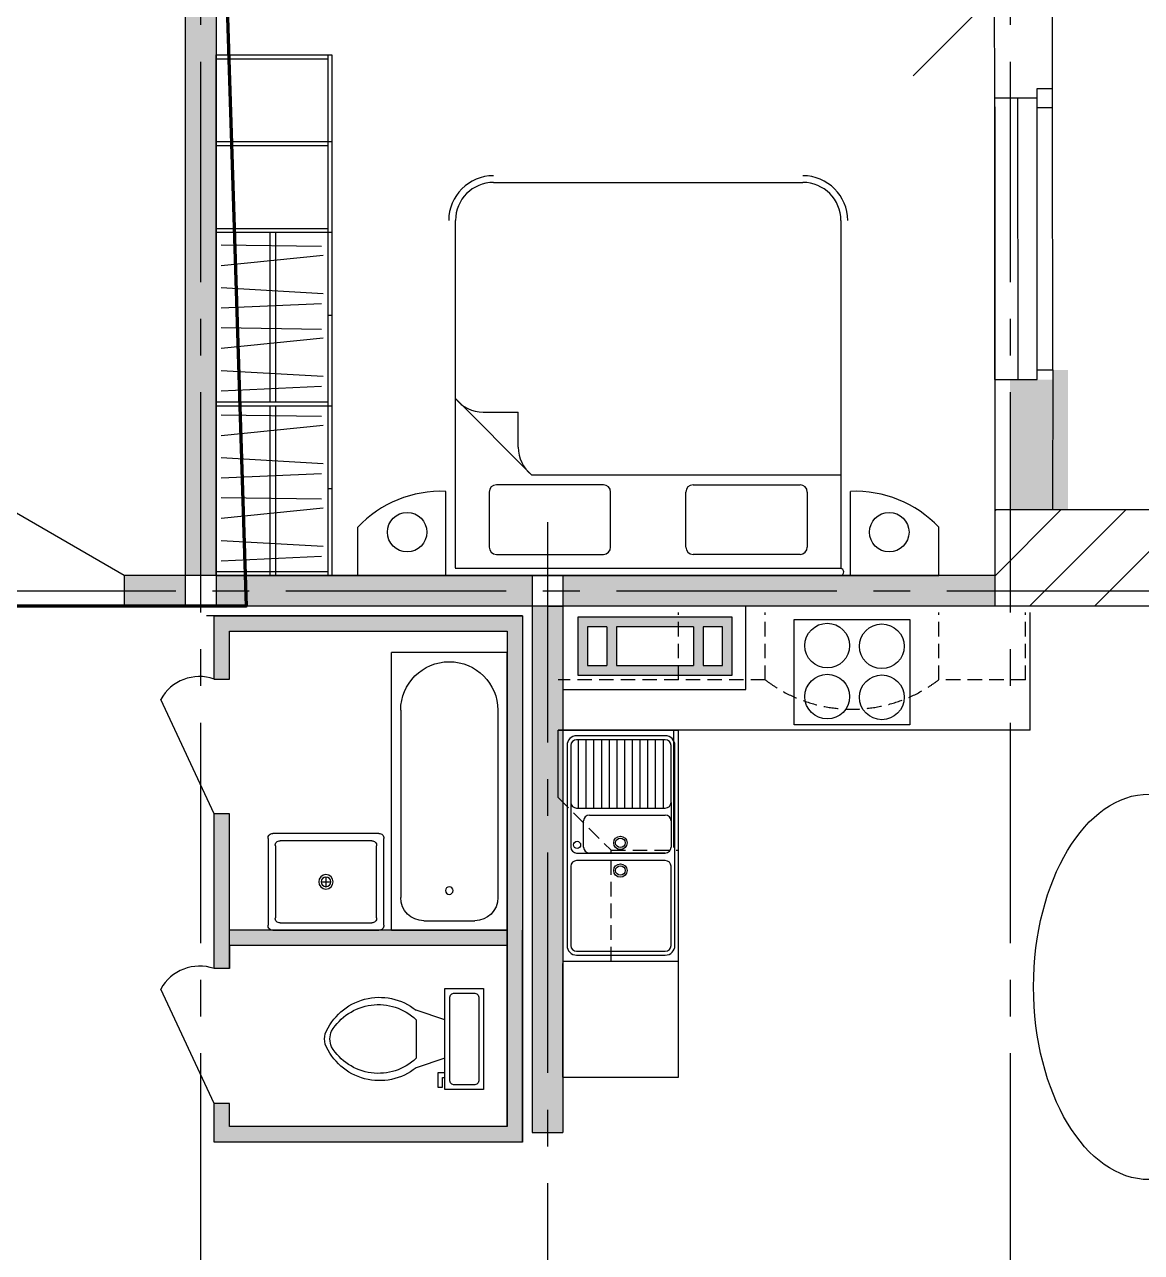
# Model space of a CAD drawing. Header units: millimetres. Extents: x -257254 to 390979, y -202328 to 355504.
# Drawn here: x 377680 to 383475, y -129163 to -122793 of the extents above; entities that cross this region are included whole.
import ezdxf

# ---------------------------------------------------------------- set-up
doc = ezdxf.new("R2010")
doc.units = ezdxf.units.MM
for name, pattern in [('CENTER2', [28.575, 19.05, -3.175, 3.175, -3.175]), ('DASHED', [70, 50, -20]), ('DASHED2', [0.375, 0.25, -0.125])]:
    doc.linetypes.add(name, pattern=pattern)
doc.layers.get('0').update_dxf_attribs({"lineweight": 25})
for name, color, linetype in [('MEBEL', 7, 'DASHED'), ('МЕБЕЛЬ', 104, 'Continuous'), ('Окна', 4, 'Continuous'), ('оси', 1, 'CENTER2')]:
    doc.layers.add(name, color=color, linetype=linetype)
doc.layers.add('фасадик', color=7, linetype='Continuous', lineweight=25, true_color=0x51362d)
doc.styles.add('ATTR', font='romans.shx', dxfattribs={"width": 0.8, "height": 1})

# ---------------------------------------------------------------- blocks, each defined once
blk = doc.blocks.new('Tank Toilet 3 PV')
for p, q in [((9.5, -6), (9.5, -2)), ((-10, -8.5), (-8, -8.5)), ((-10, -9.5), (-10, -8.5)), ((-7, -9.5), (-10, -9.5)), ((-8, -8.5), (-8, -8)), ((-7, -8), (-7, -9.5)), ((-4, -8), (-6, -14)), ((4, -8), (6, -14)), ((4, -14), (-4, -14))]:
    blk.add_line(p, q)
blk.add_lwpolyline([(10.5, -8), (10.5, 0), (-10.5, 0), (-10.5, -8)], close=True)
for points in [[(-9.5, -2), (-9.5, -6)], [(8.5, -1), (-8.5, -1)], [(-8.5, -7), (8.5, -7)]]:
    blk.add_lwpolyline(points)
for centre, radius, start, end in [((-8.62, -1.88), 0.884, 81.8699, 188.1301), ((8.62, -1.88), 0.884, 351.8699, 98.1301), ((-8.62, -6.12), 0.884, 171.8699, 278.1301), ((8.62, -6.12), 0.884, 261.8699, 8.1301), ((3.52, -21.58), 12.17, 141.4691, 247.9714), ((4.2, -21.82), 11.33, 136.3677, 238.9468), ((-3.52, -21.58), 12.17, 292.0284, 38.5307), ((-4.2, -21.82), 11.33, 301.053, 43.6321), ((0, -27.88), 4, 245.7318, 294.2682), ((0, -29), 4, 254.8605, 285.1395)]:
    blk.add_arc(centre, radius, start, end)
at = {"style": 'ATTR', "width": 0.8, "flags": 9}
blk.add_attdef('ESTCODE', (0, 0), '', height=0.000000846, dxfattribs=at)
blk = doc.blocks.new('A$C441F25BF')
at = {"layer": 'MEBEL', "linetype": 'ByBlock'}
for p, q in [((26.3, -1765.2), (26.2, 34.8)), ((26.2, 34.8), (776.2, 34.8)), ((776.3, -1765.2), (776.2, 34.8)), ((86.2, -340.2), (86.3, -1555.2)), ((716.2, -340.2), (716.3, -1555.2)), ((566.3, -1705.2), (236.3, -1705.2)), ((776.3, -1765.2), (26.3, -1765.2))]:
    blk.add_line(p, q, dxfattribs=at)
blk.add_circle((401.3, -1509.3), 25, dxfattribs=at)
for centre, radius, start, end in [((401.2, -340.2), 315, 0.001, 180.001), ((236.3, -1555.2), 150, 180.001, 270.001), ((566.3, -1555.2), 150, 270.001, 0.001)]:
    blk.add_arc(centre, radius, start, end, dxfattribs=at)
blk = doc.blocks.new('Utility Sink')
for p, q in [((-0.999995, -10), (1.000005, -10)), ((0.000005, -11), (0.000005, -9))]:
    blk.add_line(p, q)
for points in [[(-10.999995, 0), (10.999995, 0)], [(-11.999995, -19), (-11.999995, -1)], [(-10.499995, -17.5), (-10.499995, -2.5)], [(-9.499995, -1.5), (9.499995, -1.5)], [(10.499995, -2.5), (10.499995, -17.5)], [(11.999995, -1), (11.999995, -19)], [(10.999995, -20), (-10.999995, -20)], [(9.499995, -18.5), (-9.499995, -18.5)]]:
    blk.add_lwpolyline(points)
for radius in [1.5, 1]:
    blk.add_circle((0.000005, -10), radius)
for centre, start, end in [((-11.124995, -0.875), 81.8699, 188.1301), ((11.124995, -0.875), 351.8699, 98.1301), ((-9.624995, -2.375), 81.8699, 188.1301), ((9.624995, -2.375), 351.8699, 98.1301), ((-9.624995, -17.625), 171.8699, 278.1301), ((9.624995, -17.625), 261.8699, 8.130102), ((-11.124995, -19.125), 171.8699, 278.1301), ((11.124995, -19.125), 261.8699, 8.130102)]:
    blk.add_arc(centre, 0.883883, start, end)
at = {"style": 'ATTR', "width": 0.8, "flags": 9}
blk.add_attdef('ESTCODE', (0, 0), '', height=0.000048, dxfattribs=at)
blk = doc.blocks.new('вентблок')
for p, q in [((-250, 250), (-250, 50)), ((-200, 250), (-200, 50)), ((200, 250), (200, 50)), ((250, 250), (250, 50))]:
    blk.add_line(p, q)
blk.add_lwpolyline([(400, 300), (-400, 300), (-400, 0), (400, 0)], close=True)
for points in [[(-250, 250), (-350, 250), (-350, 50), (-250, 50)], [(200, 250), (-200, 250)], [(250, 50), (350, 50), (350, 250), (250, 250)], [(-200, 50), (200, 50)]]:
    blk.add_lwpolyline(points)

msp = doc.modelspace()

# ---------------------------------------------------------------- hatches: boundary and pattern name
h = msp.add_hatch()
h.set_pattern_fill('LINE', color=256, scale=75, angle=45)
h.set_pattern_definition([(45, (282164.35, -213406.2), (-168.3798, 168.3798), [])])
h.paths.add_polyline_path([(366433.47228, -117330.06082), (365993.37343, -117330.06082), (365993.37343, -117750.06082), (366483.37682, -117750.06082), (366483.39503, -117669.93468), (366433.39503, -117669.92332)])
h.paths.add_polyline_path([(366433.49046, -117250.06082), (365993.37343, -117250.06082), (365993.37343, -117330.06082), (366433.47228, -117330.06082)])
h.paths.add_polyline_path([(370193.37343, -117330.06082), (367343.4723, -117330.06082), (367343.39501, -117670.13014), (367293.39501, -117670.11877), (367293.37684, -117750.06082), (370193.37343, -117750.06082)])
h.paths.add_polyline_path([(370193.37343, -117250.06082), (367343.49048, -117250.06082), (367343.4723, -117330.06082), (370193.37343, -117330.06082)])
h.paths.add_polyline_path([(370805.66093, -117330.06082), (370193.37343, -117330.06082), (370193.37343, -117750.06082), (370805.66093, -117750.06082)])
h.paths.add_polyline_path([(370805.66093, -117250.06082), (370193.37343, -117250.06082), (370193.37343, -117330.06082), (370805.66093, -117330.06082)])
h.paths.add_polyline_path([(371993.37343, -117330.06082), (371705.66093, -117330.06082), (371705.66093, -117750.06082), (371993.37343, -117750.06082)])
h.paths.add_polyline_path([(372391.06676, -117330.06082), (371993.37343, -117330.06082), (371993.37343, -117750.06082), (372391.06676, -117750.06082)])
h.paths.add_polyline_path([(371993.37343, -117250.06082), (371705.66093, -117250.06082), (371705.66093, -117330.06082), (371993.37343, -117330.06082)])
h.paths.add_polyline_path([(372391.06676, -117250.06082), (371993.37343, -117250.06082), (371993.37343, -117330.06082), (372391.06676, -117330.06082)])
h.paths.add_polyline_path([(361920.95524, -107477.23261), (361708.30911, -107147.94816), (361747.5378, -107116.94639), (361697.76344, -107053.96344), (361373.37343, -107310.06082), (361373.37343, -109010.06082), (361825.79162, -109010.06082)])
h.paths.add_polyline_path([(363088.3553, -106190.04759), (363138.3553, -106190.05895), (363138.37348, -106110.05895), (362893.53321, -106109.93468), (362686.66923, -106273.15308), (362736.10054, -106335.70194), (362785.0336, -106316.97978), (362889.63195, -106449.33532), (363088.27802, -106530.06082), (363088.30011, -106432.88128)])
h.paths.add_polyline_path([(363088.27802, -106530.06082), (362879.92758, -106437.0557), (363034.76214, -106632.97861)])
h.paths.add_polyline_path([(364893.53321, -106110.18695), (364648.37334, -106110.23241), (364648.35516, -106190.23241), (364698.36425, -106190.24377), (364698.29022, -106435.95086), (364617.54473, -106530.06082), (364897.11491, -106449.33532), (365001.71326, -106316.97978), (365050.53766, -106335.83943), (365099.96897, -106273.29057)])
h.paths.add_polyline_path([(364906.81928, -106437.0557), (364698.27792, -106530.06082), (364750.81573, -106634.45781)])
h.paths.add_polyline_path([(366413.37343, -107310.06082), (366088.98342, -107053.96344), (366039.20906, -107116.94639), (366078.43775, -107147.94816), (365913.37343, -107255.58594), (365913.37343, -108930.06082), (366413.37343, -108930.06082)])
h.paths.add_polyline_path([(365993.37343, -107255.58594), (365818.20981, -107477.23261), (365913.37343, -107552.36179), (365993.37343, -107615.8972)])
h.paths.add_polyline_path([(370193.37343, -107255.58594), (370108.30911, -107147.94816), (370147.5378, -107116.94639), (370097.76344, -107053.96344), (369773.37343, -107310.06082), (369773.37343, -109010.06082), (370193.37343, -109010.06082)])
h.paths.add_polyline_path([(370193.37343, -107255.58594), (370193.37343, -107613.05112), (370367.33572, -107475.71247)])
h.paths.add_polyline_path([(370273.37343, -107549.89323), (370193.37343, -107613.05112), (370193.37343, -108930.06082), (370273.37343, -108930.06082)])
h.paths.add_polyline_path([(371488.36443, -106189.87786), (371538.3553, -106190.05895), (371538.37348, -106110.05895), (371293.53321, -106109.93468), (371086.77789, -106273.29057), (371136.2092, -106335.83943), (371175.32923, -106304.70017), (371279.92758, -106437.0557), (371488.27802, -106530.06082), (371488.29104, -106432.8148)])
h.paths.add_polyline_path([(371488.27802, -106530.06082), (371279.92758, -106437.0557), (371434.7298, -106632.93768)])
h.paths.add_polyline_path([(373293.53321, -106110.18695), (373048.37334, -106110.23241), (373048.35516, -106190.23241), (373098.34511, -106190.24377), (373098.26977, -106610.10627), (373094.14881, -106610.07989), (373102.38884, -106530.07989), (373297.11491, -106449.33532), (373401.71326, -106316.97978), (373450.64632, -106335.70194), (373500.07763, -106273.15308)])
h.paths.add_polyline_path([(373306.81928, -106437.0557), (373018.45887, -106530.06082), (373150.81573, -106634.45781)])
h.paths.add_polyline_path([(374813.37343, -107310.06082), (374488.98342, -107053.96344), (374439.20906, -107116.94639), (374478.43775, -107147.94816), (374393.37343, -107255.58594), (374393.37343, -108930.06082), (374813.37343, -108930.06082)])
h.paths.add_polyline_path([(374393.37343, -107255.58594), (374218.20981, -107477.23261), (374313.37343, -107552.36179), (374313.37343, -107558.86707), (374393.37343, -107622.02497)])
h.paths.add_polyline_path([(374393.37343, -107622.02497), (374313.37343, -107558.86707), (374313.37343, -108930.06082), (374393.37343, -108930.06082)])
h.paths.add_polyline_path([(380513.37343, -107390.06082), (380563.37343, -107390.06082), (380563.37343, -107310.06082), (378593.37343, -107310.06082), (378593.37343, -107730.06082), (380513.37343, -107730.06082)])
h.paths.add_polyline_path([(382793.37343, -107310.06082), (381973.37343, -107310.06082), (381973.37343, -107390.06082), (382023.37343, -107390.06082), (382023.37343, -107730.06082), (382793.37343, -107730.06082)])
h.paths.add_polyline_path([(383993.37343, -107310.06082), (382793.37343, -107310.06082), (382793.37343, -107730.06082), (383993.37343, -107730.06082)])
h.paths.add_polyline_path([(380513.37343, -107730.06082), (378593.37343, -107730.06082), (378593.37343, -107810.06082), (380513.37343, -107810.06082)])
h.paths.add_polyline_path([(383993.37343, -107730.06082), (382793.37343, -107730.06082), (382793.37343, -107808.37096), (383915.07502, -107808.37096), (383993.37343, -107808.63649)])
h.paths.add_polyline_path([(382793.37343, -107730.06082), (382023.37343, -107730.06082), (382023.37343, -107808.37096), (382793.37343, -107808.37096)])
h.paths.add_polyline_path([(384413.37343, -107310.06082), (383993.37343, -107310.06082), (383993.37343, -107730.06082), (384413.37343, -107730.06082)])
h.paths.add_polyline_path([(384413.37343, -107730.06082), (383993.37343, -107730.06082), (383993.37343, -107808.63649), (383993.37343, -107810.06082), (384413.37343, -107810.06082)])
h.paths.add_polyline_path([(384413.37343, -107810.06082), (383993.37343, -107810.06082), (383993.37343, -108930.06082), (384413.37343, -108930.06082)])
h.paths.add_polyline_path([(383993.37343, -107810.06082), (383913.37343, -107810.06082), (383913.3763, -108930.06082), (383993.37343, -108930.06082)])
h.paths.add_polyline_path([(384413.37343, -108930.06082), (383993.37343, -108930.06082), (383993.37343, -109310.14354), (384333.37343, -109310.14354), (384333.37343, -109360.14354), (384413.37343, -109360.14354)])
h.paths.add_polyline_path([(383993.37343, -108930.06082), (383913.3763, -108930.06082), (383913.37727, -109310.14354), (383993.37343, -109310.14354)])
h.paths.add_polyline_path([(384413.37343, -111370.14354), (384333.37343, -111370.14354), (384333.37343, -111420.14354), (383993.37343, -111420.14354), (383993.37343, -113130.06082), (384413.37343, -113130.06082)])
h.paths.add_polyline_path([(383993.37343, -111420.14354), (383913.38267, -111420.14354), (383913.38705, -113130.06082), (383993.37343, -113130.06082)])
h.paths.add_polyline_path([(384413.37343, -116910.06082), (382793.37343, -116910.06082), (382793.37343, -117330.06082), (384469.07008, -117330.06082), (384573.9923, -117246.54078), (384605.13199, -117285.66008), (384669.46807, -117234.44736)])
h.paths.add_polyline_path([(384110.69569, -117330.06082), (382793.37343, -117330.06082), (382793.37343, -117410.06082), (384173.85359, -117410.06082)])
h.paths.add_polyline_path([(384413.37343, -125310.06082), (382713.37343, -125310.06082), (382713.37343, -125730.06082), (384469.07008, -125730.06082), (384573.9923, -125646.54078), (384605.13199, -125685.66008), (384669.46807, -125634.44736)])
h.paths.add_polyline_path([(384111.6725, -125730.06082), (382713.37343, -125730.06082), (382713.37343, -125810.06082), (384171.07246, -125810.06082), (384247.28944, -125906.60232), (384249.59713, -125904.76536)])
h.paths.add_polyline_path([(385449.16595, -126623.80401), (385388.32027, -126672.2383), (385420.09217, -126710.29903), (385285.8928, -126817.12422), (385193.39057, -127024.80567), (385291.90909, -127024.82806), (385533.55642, -127024.88298), (385533.31223, -127074.88293), (385613.18609, -127074.90108), (385613.37343, -126830.06082)])
h.paths.add_polyline_path([(385285.43495, -126816.54487), (385091.4343, -126970.97299), (385193.39057, -127024.80567), (385113.26053, -127024.78746)])
h.paths.add_polyline_path([(385193.39057, -127024.80567), (385193.41892, -127024.80568), (385291.90909, -127024.82806)], flags=17)
h.paths.add_polyline_path([(385613.37343, -128830.06081), (385613.30886, -128584.91009), (385533.18273, -128584.8737), (385533.19051, -128634.8828), (385113.19052, -128634.78734), (385193.37343, -128634.80556), (385193.37343, -128580.06082), (385193.37343, -128656.47959), (385286.04825, -128842.80071), (385420.24762, -128949.6259), (385389.37983, -128988.40114), (385450.22551, -129036.83543)])
h.paths.add_polyline_path([(385193.37343, -128656.47959), (385193.37343, -128634.80556), (385091.58974, -128688.95194), (385285.5904, -128843.38006)])
h.paths.add_polyline_path([(384669.46807, -130025.67427), (384605.13199, -129974.46155), (384573.9923, -130013.58085), (384469.07008, -129930.06082), (382712.88638, -129930.06082), (382712.88638, -130350.06082), (384413.37343, -130350.06082)])
h.paths.add_polyline_path([(384249.59713, -129755.35628), (384111.6725, -129930.06082), (384469.07008, -129930.06082)])
h.paths.add_polyline_path([(384249.59713, -129755.35628), (384247.28944, -129753.51931), (384171.07246, -129850.06082), (382793.37343, -129850.06082), (382793.37343, -129930.06082), (384111.6725, -129930.06082)])
h.paths.add_polyline_path([(382793.37343, -134130.06082), (380393.37343, -134130.06082), (380393.37343, -134550.06082), (382793.37343, -134550.06082)])
h.paths.add_polyline_path([(380393.37343, -134130.06082), (378593.37343, -134130.06082), (378593.37343, -134550.06082), (380393.37343, -134550.06082)])
h.paths.add_polyline_path([(378593.37343, -134130.06082), (376493.37343, -134130.06082), (376493.37343, -134550.06082), (378593.37343, -134550.06082)])
h.paths.add_polyline_path([(376493.37343, -134130.06082), (374393.37343, -134130.06082), (374393.37343, -134550.06082), (376493.37343, -134550.06082)])
h.paths.add_polyline_path([(374393.37343, -134130.06082), (374173.37343, -134130.06082), (374173.37343, -134550.06082), (374393.37343, -134550.06082)])
h.paths.add_polyline_path([(374393.37343, -134050.06082), (374173.37343, -134050.06082), (374173.37343, -134130.06082), (374393.37343, -134130.06082)])
h.paths.add_polyline_path([(376493.37343, -134050.06082), (375593.37343, -134050.06082), (374393.37343, -134050.06082), (374393.37343, -134130.06082), (376493.37343, -134130.06082)])
h.paths.add_polyline_path([(378593.37343, -134050.06082), (376493.37343, -134050.06082), (376493.37343, -134130.06082), (378593.37343, -134130.06082)])
h.paths.add_polyline_path([(380393.37343, -134050.06082), (379913.24572, -134050.06082), (378673.37343, -134050.06082), (378593.37343, -134050.06082), (378593.37343, -134130.06082), (380393.37343, -134130.06082)])
h.paths.add_polyline_path([(382793.37343, -134050.06082), (380393.37343, -134050.06082), (380393.37343, -134130.06082), (382793.37343, -134130.06082)])
h = msp.add_hatch()
h.set_pattern_fill('AR-SAND', color=256, scale=5)
h.set_pattern_definition([(37.5, (282164.35, -213406.2), (-8.00016, 244.70662), [0, -193.04, 0, -215.9, 0, -206.375]), (7.5, (282164.35, -213406.2), (224.76164, 358.41255), [0, -104.14, 0, -173.99, 0, -66.675]), (327.5, (282008.14, -213406.2), (395.4962, 0.7186), [0, -63.5, 0, -228.6, 0, -298.45]), (317.5, (282008.14, -213406.2), (381.7782, 111.4647), [0, -31.75, 0, -149.86, 0, -171.45])])
h.paths.add_polyline_path([(383093.5958, -124584.44833), (383015.05013, -124584.50297), (383014.35776, -124634.50347), (382793.12994, -124634.65737), (382793.37343, -125310.06082), (383093.37343, -125310.06082)])
h.paths.add_polyline_path([(374473.37343, -117750.06082), (374173.37343, -117750.06082), (374173.37343, -122430.06082), (374473.37343, -122430.06082)])
h.paths.add_polyline_path([(374473.37343, -122430.06082), (374173.37343, -122430.06082), (374173.37343, -123088.83657), (374173.37343, -123088.83657), (374173.37343, -123038.83657), (374473.37343, -123038.83657)])
h.paths.add_polyline_path([(374473.37343, -125148.83657), (374173.37343, -125148.83657), (374173.37343, -125098.83657), (374173.37343, -125098.83657), (374173.37343, -125730.06082), (374473.37343, -125730.06082)])
h.paths.add_polyline_path([(374473.37343, -125730.06082), (374173.37343, -125730.06082), (374173.37343, -127016.9566), (374173.37343, -127016.9566), (374173.37343, -126966.9566), (374473.37343, -126966.9566)])
h.paths.add_polyline_path([(374473.37343, -129076.9566), (374173.37343, -129076.9566), (374173.37343, -129026.9566), (374173.37343, -129930.06082), (374473.37343, -129930.06082)])
h.paths.add_polyline_path([(374473.37343, -130010.06082), (374393.37343, -129930.06082), (374173.37343, -129930.06082), (374173.37343, -131017.15714), (374173.37343, -131017.15714), (374173.37343, -130967.15714), (374473.37343, -130967.15714)])
h.paths.add_polyline_path([(374473.37343, -133077.15714), (374173.37343, -133077.15714), (374173.37343, -133027.15714), (374173.37343, -134050.06082), (374393.37343, -134050.06082), (374473.37343, -133550.06082)])
h.paths.add_polyline_path([(383092.99094, -132984.44875), (383014.18398, -132984.50358), (383014.21876, -133034.50356), (382792.99094, -133034.65747), (382793.37343, -134050.06082), (383093.37343, -134050.06082)])
h.paths.add_polyline_path([(383093.37343, -130350.06082), (382793.37343, -130350.06082), (382792.96844, -130764.65683), (383012.30402, -130764.50424), (383012.67436, -130814.504), (383093.304, -130814.44791)])
h.paths.add_polyline_path([(383093.37343, -121950.06082), (382793.37343, -121950.06082), (382793.37343, -122264.65663), (383012.70901, -122264.50404), (383012.74379, -122314.50403), (383093.37343, -122314.44794)])
at = {"ltscale": 50}
h = msp.add_hatch(color=256, dxfattribs=at)
h.dxf.hatch_style = 1
h.paths.add_polyline_path([(378513.37343, -122350.06082), (378293.37343, -122350.06082), (378293.37343, -122430.06082), (378513.37343, -122430.06082)])
h.paths.add_polyline_path([(378513.37343, -122430.06082), (378293.37343, -122430.06082), (378293.37343, -122510.06082), (378513.37343, -122510.06082)])
h.paths.add_polyline_path([(378593.37343, -121025.65445), (378513.37343, -121025.65445), (378513.37343, -121450.06082), (378593.37343, -121450.06082)])
h.paths.add_polyline_path([(378673.37343, -121025.65445), (378593.37343, -121025.65445), (378593.37343, -121450.06082), (378673.37343, -121450.06082)])
h.paths.add_polyline_path([(379508.3354, -121450.06082), (378673.37343, -121450.06082), (378673.37343, -121530.06082), (379508.3354, -121530.06082)])
h.paths.add_polyline_path([(379508.3354, -121530.06082), (378673.37343, -121530.06082), (378673.37343, -121610.06082), (379508.3354, -121610.06082)])
h.paths.add_polyline_path([(378593.37343, -121610.06082), (378513.37343, -121610.06082), (378513.37343, -122350.06082), (378593.37343, -122350.06082)])
h.paths.add_polyline_path([(378673.37343, -121610.06082), (378593.37343, -121610.06082), (378593.37343, -122350.06082), (378673.37343, -122350.06082)])
h.paths.add_polyline_path([(378593.37343, -122510.06082), (378513.37343, -122510.06082), (378513.37343, -125650.06082), (378593.37343, -125650.06082)])
h.paths.add_polyline_path([(378673.37343, -122510.06082), (378593.37343, -122510.06082), (378593.37343, -125650.06082), (378673.37343, -125650.06082)])
h = msp.add_hatch(color=256, dxfattribs=at)
h.dxf.hatch_style = 1
h.paths.add_polyline_path([(376493.37343, -125650.06082), (375247.74258, -125650.06082), (374473.37343, -125650.06082), (374473.37343, -125730.06082), (376493.37343, -125730.06082)])
h.paths.add_polyline_path([(376493.37343, -125730.06082), (374473.37343, -125730.06082), (374473.37343, -125810.06082), (375247.74258, -125810.06082), (376493.37343, -125810.06082)])
h.paths.add_polyline_path([(377196.038, -125650.06082), (376493.37343, -125650.06082), (376493.37343, -125730.06082), (377196.038, -125730.06082)])
h.paths.add_polyline_path([(377196.038, -125730.06082), (376493.37343, -125730.06082), (376493.37343, -125810.06082), (377196.038, -125810.06082)])
h.paths.add_polyline_path([(378513.37343, -125650.06082), (378196.038, -125650.06082), (378196.038, -125730.06082), (378513.37343, -125730.06082)])
h.paths.add_polyline_path([(378513.37343, -125730.06082), (378196.038, -125730.06082), (378196.038, -125810.06082), (378513.37343, -125810.06082)])
h.paths.add_polyline_path([(380313.37343, -129850.06082), (379823.37343, -129850.06082), (379823.37343, -129930.06082), (380313.37343, -129930.06082)])
h.paths.add_polyline_path([(382712.88638, -129850.06082), (381803.23005, -129850.06082), (380473.37343, -129850.06082), (380473.37343, -129930.06082), (382712.88638, -129930.06082)])
h.paths.add_polyline_path([(382712.88638, -129930.06082), (380473.37343, -129930.06082), (380473.37343, -130010.06082), (382712.88638, -130010.06082)])
h.paths.add_polyline_path([(380473.37343, -129540.06082), (380393.37343, -129540.06082), (380393.37343, -129850.06082), (380473.37343, -129850.06082)])
h.paths.add_polyline_path([(380393.37343, -129540.06082), (380313.37343, -129540.06082), (380313.37343, -129850.06082), (380393.37343, -129850.06082)])
h.paths.add_polyline_path([(380313.37343, -129930.06082), (379823.37343, -129930.06082), (379823.37343, -130010.06082), (380313.37343, -130010.06082)])
h.paths.add_polyline_path([(380313.37343, -125730.06082), (380313.37343, -125650.06082), (378673.37343, -125650.06082), (378673.37343, -125730.06082)])
h.paths.add_polyline_path([(380473.37343, -125650.06082), (380473.37343, -125730.06082), (382713.37343, -125730.06082), (382713.37343, -125650.06082)])
h.paths.add_polyline_path([(380313.37343, -125810.06082), (380313.37343, -125730.06082), (378673.37343, -125730.06082), (378673.37343, -125810.06082)])
h.paths.add_polyline_path([(380473.37343, -125730.06082), (380473.37343, -125810.06082), (382713.37343, -125810.06082), (382713.37343, -125730.06082)])
h = msp.add_hatch(color=256, dxfattribs=at)
h.dxf.hatch_style = 1
h.paths.add_polyline_path([(380393.37343, -125810.06082), (380313.37343, -125810.06082), (380313.37343, -128540.06082), (380393.37343, -128540.06082)])
h.paths.add_polyline_path([(380473.37343, -125810.06082), (380393.37343, -125810.06082), (380393.37343, -128540.06082), (380473.37343, -128540.06082)])
h.paths.add_polyline_path([(376493.37343, -129850.06082), (374473.37343, -129850.06082), (374473.37343, -129930.06082), (376493.37343, -129930.06082)])
h.paths.add_polyline_path([(376493.37343, -129930.06082), (374473.37343, -129930.06082), (374473.37343, -130010.06082), (376493.37343, -130010.06082)])
h.paths.add_polyline_path([(377363.37343, -129850.06082), (376493.37343, -129850.06082), (376493.37343, -129930.06082), (377363.37343, -129930.06082)])
h.paths.add_polyline_path([(377363.37343, -129930.06082), (376493.37343, -129930.06082), (376493.37343, -130010.06082), (377363.37343, -130010.06082)])
h.paths.add_polyline_path([(378513.37343, -129850.06082), (378363.37343, -129850.06082), (378363.37343, -129930.06082), (378513.37343, -129930.06082)])
h.paths.add_polyline_path([(378513.37343, -129930.06082), (378363.37343, -129930.06082), (378363.37343, -130010.06082), (378513.37343, -130010.06082)])
h.paths.add_polyline_path([(378823.37343, -129850.06082), (378673.37343, -129850.06082), (378673.37343, -129930.06082), (378823.37343, -129930.06082)])
h.paths.add_polyline_path([(378823.37343, -129930.06082), (378673.37343, -129930.06082), (378673.37343, -130010.06082), (378823.37343, -130010.06082)])
h = msp.add_hatch(color=256)
h.dxf.hatch_style = 1
h.paths.add_polyline_path([(380263.37343, -125860.06082), (378663.37343, -125860.06082), (378663.37343, -126187.89762), (378743.37343, -126187.89762), (378743.37343, -125940.06082), (380183.37343, -125940.06082), (380183.37343, -126050.06082), (380183.39856, -126050.06082), (380183.37343, -127490.06082), (380183.37343, -128510.06082), (378743.37343, -128510.06082), (378743.37343, -128390.06082), (378663.37343, -128390.06082), (378663.37343, -128590.06082), (380263.37343, -128590.06082), (380263.37343, -127490.06082)])
h.paths.add_polyline_path([(378743.37343, -126887.89762), (378663.37343, -126887.89762), (378663.37343, -127690.06082), (378743.37343, -127690.06082), (378743.37343, -127570.06082)], flags=17)
h.paths.add_polyline_path([(380183.37343, -127490.06082), (379524.65667, -127490.06082, -0.0710679055), (379518.40666, -127490.06082), (378968.40692, -127490.06082, -0.0710679055), (378962.15691, -127490.06082), (378743.37343, -127490.06082), (378743.37343, -127570.06082), (380183.37343, -127570.06082)], flags=17)
h = msp.add_hatch(color=256)
h.dxf.hatch_style = 1
h.paths.add_polyline_path([(380770.69284, -125867.03614), (380550.34381, -125867.03614), (380550.34381, -126167.03614), (380770.69284, -126167.03614), (380770.69284, -126117.03614), (380750.34381, -126117.03614), (380750.34381, -125917.03614), (380770.69284, -125917.03614)])
h.paths.add_polyline_path([(380700.34381, -125917.03614), (380700.34381, -126117.03614), (380600.34381, -126117.03614), (380600.34381, -125917.03614)], flags=16)
h.paths.add_polyline_path([(381350.34381, -125867.03614), (380770.69284, -125867.03614), (380770.69284, -125917.03614), (381150.34381, -125917.03614), (381150.34381, -126117.03614), (380770.69284, -126117.03614), (380770.69284, -126167.03614), (381350.34381, -126167.03614)])
h.paths.add_polyline_path([(381200.34381, -125917.03614), (381300.34381, -125917.03614), (381300.34381, -126117.03614), (381200.34381, -126117.03614)], flags=16)

# ---------------------------------------------------------------- linework, layer by layer
at = {"ltscale": 20}
for p, q in [((378513.37343, -121025.65445), (378513.37343, -125810.06082)), ((378673.37343, -121025.65445), (378673.37343, -125810.06082)), ((382713.37343, -123219.55251), (382713.37343, -125810.06082)), ((383014.32296, -124584.44782), (383013.37343, -125310.06082)), ((378196.038, -125650.06082), (377295.2108, -125129.96799)), ((384413.37343, -125310.06082), (382713.37343, -125310.06082)), ((382713.37343, -125650.06082), (378196.038, -125650.06082)), ((378196.038, -125650.06082), (378196.038, -125810.06082)), ((384171.07246, -125810.06082), (378196.038, -125810.06082)), ((378513.37343, -125810.06082), (378196.038, -125810.06082)), ((379823.37343, -125860.06082), (379983.37343, -125860.06082))]:
    msp.add_line(p, q, dxfattribs=at)
for p, q in [((382714.35781, -124634.65652), (382713.12994, -124634.65652)), ((381421.43025, -126241.98717), (381421.43025, -125810.06082)), ((380473.37343, -126241.98717), (381421.43025, -126241.98717))]:
    msp.add_line(p, q)
at = {"ltscale": 50}
for p, q in [((380313.37343, -125650.06082), (380313.37343, -128540.06082)), ((380473.37343, -125650.06082), (380473.37343, -128540.06082)), ((380263.37343, -125860.06082), (378623.37343, -125860.06082)), ((378663.37343, -126187.89762), (378663.37343, -125860.06082)), ((378663.37343, -125860.06082), (380263.37343, -125860.06082)), ((380263.37343, -125860.06082), (380263.37343, -128590.06082)), ((380393.37343, -125810.06082), (380473.37343, -125810.06082)), ((378743.37343, -126187.89762), (378743.37343, -125940.06082)), ((378743.37343, -125940.06082), (380183.37343, -125940.06082)), ((380183.37343, -125940.06082), (380183.37343, -128510.06082)), ((378663.37343, -126187.89762), (378743.37343, -126187.89762)), ((378663.37343, -126887.89762), (378386.44251, -126294.01735)), ((378663.37343, -127690.06082), (378663.37343, -126887.89762)), ((378743.37343, -126887.89762), (378663.37343, -126887.89762)), ((378743.37343, -127690.06082), (378743.37343, -126887.89762)), ((380183.37343, -127490.06082), (378743.37343, -127490.06082)), ((380183.37343, -128510.06082), (380183.37343, -127490.06082)), ((380263.37343, -128590.06082), (380263.37343, -127490.06082)), ((380183.37343, -127570.06082), (378743.37343, -127570.06082)), ((378743.37343, -127570.06082), (378743.37343, -127680.06082)), ((378743.37343, -127570.06082), (378743.37343, -127690.06082)), ((378743.37343, -127690.06082), (378663.37343, -127690.06082)), ((378663.37343, -128390.06082), (378386.44251, -127796.18055)), ((378663.37343, -128590.06082), (378663.37343, -128390.06082)), ((378743.37343, -128390.06082), (378663.37343, -128390.06082)), ((378743.37343, -128510.06082), (378743.37343, -128390.06082)), ((380183.37343, -128510.06082), (378743.37343, -128510.06082)), ((380313.37343, -128540.06082), (380473.37343, -128540.06082)), ((380263.37343, -128590.06082), (378663.37343, -128590.06082))]:
    msp.add_line(p, q, dxfattribs=at)
for centre in [(378587.57624, -126404.49709), (378587.57624, -127906.66029)]:
    msp.add_arc(centre, 229.47886, 70.712928477, 151.220666797)
at = {"layer": 'МЕБЕЛЬ'}
for p, q in [((378673.37343, -125650.06082), (378673.37343, -122950.06082)), ((378673.37343, -122950.06082), (379273.37343, -122950.06082)), ((378673.37343, -122970.06082), (379253.37343, -122970.06082)), ((379253.37343, -122950.06082), (379253.37343, -125650.06082)), ((379273.37343, -122950.06082), (379273.37343, -125650.06082)), ((378673.37343, -123400.06082), (379273.37343, -123400.06082)), ((378673.37343, -123420.06082), (379253.37343, -123420.06082)), ((378673.37343, -123850.06082), (379253.37343, -123850.06082)), ((378673.37343, -123870.06082), (379273.37343, -123870.06082)), ((378953.089, -123870.06082), (378953.089, -124750.06082)), ((378981.68743, -123870.06082), (378981.68743, -124750.06082)), ((378699.49458, -123935.18406), (379221.24317, -123942.85024)), ((378699.49458, -124042.51143), (379228.91591, -123988.84766)), ((378699.49458, -124157.50516), (379228.91591, -124188.17005)), ((379221.24317, -124241.83382), (378699.49458, -124264.83253)), ((379253.37343, -124300.06082), (379273.37343, -124300.06082)), ((378699.49458, -124364.49372), (379221.24317, -124372.15991)), ((378699.49458, -124471.8211), (379228.91591, -124418.15733)), ((378699.49458, -124586.81482), (379228.91591, -124617.47972)), ((379221.24317, -124671.14349), (378699.49458, -124694.1422)), ((378673.37343, -124750.06082), (379253.37343, -124750.06082)), ((378673.37343, -124770.06082), (379273.37343, -124770.06082)), ((378953.089, -124770.06082), (378953.089, -125650.06082)), ((378981.68743, -124770.06082), (378981.68743, -125650.06082)), ((378699.49458, -124816.80227), (379221.24317, -124824.46845)), ((378699.49458, -124924.12964), (379228.91591, -124870.46587)), ((378699.49458, -125039.12337), (379228.91591, -125069.78826)), ((379221.24317, -125123.45203), (378699.49458, -125146.45074)), ((379253.37343, -125200.06082), (379273.37343, -125200.06082)), ((378699.49458, -125246.11193), (379221.24317, -125253.77812)), ((378699.49458, -125353.43931), (379228.91591, -125299.77554)), ((378699.49458, -125468.43303), (379228.91591, -125499.09792)), ((379221.24317, -125552.7617), (378699.49458, -125575.76041)), ((378673.37343, -125630.06082), (379253.37343, -125630.06082)), ((378673.37343, -125650.06082), (379273.37343, -125650.06082)), ((380879.28832, -125650.06082), (382422.99622, -125650.06082)), ((380879.28832, -125650.06082), (382422.99622, -125650.06082)), ((382897.81765, -126452.79537), (382897.81765, -125841.98717)), ((381672.81765, -125879.27716), (382272.81765, -125879.27716)), ((381672.81765, -126426.31357), (381672.81765, -125879.27716)), ((382272.81765, -125879.27716), (382272.81765, -126426.31357)), ((382272.81765, -126426.31357), (381672.81765, -126426.31357)), ((380447.81765, -126452.79537), (381047.81765, -126452.79537)), ((380447.81765, -126452.79537), (381047.81765, -126452.79537)), ((381047.81765, -126452.79537), (380447.81765, -126452.79537)), ((381004.22343, -126482.31051), (380544.22343, -126482.31051)), ((381004.22343, -126502.54349), (380544.22343, -126502.54349)), ((380554.22343, -126857.57061), (380554.22343, -126502.54349)), ((380594.22343, -126857.57061), (380594.22343, -126502.54349)), ((380634.22343, -126857.57061), (380634.22343, -126502.54349)), ((380674.22343, -126857.57061), (380674.22343, -126502.54349)), ((380714.22343, -126857.57061), (380714.22343, -126502.54349)), ((380754.22343, -126857.57061), (380754.22343, -126502.54349)), ((380794.22343, -126857.57061), (380794.22343, -126502.54349)), ((380834.22343, -126857.57061), (380834.22343, -126502.54349)), ((380874.22343, -126857.57061), (380874.22343, -126502.54349)), ((380914.22343, -126857.57061), (380914.22343, -126502.54349)), ((380954.22343, -126857.57061), (380954.22343, -126502.54349)), ((380994.22343, -126857.57061), (380994.22343, -126502.54349)), ((382897.81765, -126452.79537), (381047.81765, -126452.79537)), ((381047.81765, -127061.98717), (381047.81765, -126452.79537)), ((381047.81765, -126452.79537), (381073.37343, -126452.79537)), ((381073.37343, -128252.79537), (381073.37343, -126452.79537)), ((380494.22343, -126532.31051), (380494.22343, -127570.16247)), ((380514.22343, -126532.54349), (380514.22343, -126827.57061)), ((381034.22343, -126827.57061), (381034.22343, -126532.54349)), ((381054.22343, -127570.16247), (381054.22343, -126532.31051)), ((380514.22343, -126765.4311), (380514.22343, -127060.45822)), ((380544.22343, -126857.57061), (381004.22343, -126857.57061)), ((381034.22343, -126827.57061), (381034.22343, -127060.45822)), ((380580.44662, -127060.45822), (380580.44662, -126923.76558)), ((380610.44662, -126893.76558), (381004.22343, -126893.76558)), ((380544.22343, -127090.45822), (381004.22343, -127090.45822)), ((381004.22343, -127129.55865), (380544.22343, -127129.55865)), ((381004.22343, -127090.45822), (380610.44662, -127090.45822)), ((380514.22343, -127159.55865), (380514.22343, -127570.16247)), ((381034.22343, -127570.16247), (381034.22343, -127159.55865)), ((380544.22343, -127600.16247), (381004.22343, -127600.16247)), ((380544.22343, -127620.16247), (381004.22343, -127620.16247)), ((381073.37343, -127652.79537), (380473.37343, -127652.79537)), ((380473.37343, -128252.79537), (381073.37343, -128252.79537))]:
    msp.add_line(p, q, dxfattribs=at)
at = {"layer": 'МЕБЕЛЬ', "linetype": 'Continuous', "ltscale": 55}
for p, q in [((380113.23705, -123611.86425), (381717.85932, -123611.86425)), ((379915.54818, -125611.86425), (379915.54818, -123809.55312)), ((381915.54818, -123809.55312), (381915.54818, -125611.86425))]:
    msp.add_line(p, q, dxfattribs=at)
at = {"layer": 'МЕБЕЛЬ', "linetype": 'Continuous', "ltscale": 800}
for p, q in [((380310.59939, -125128.40892), (379915.54818, -124733.35771)), ((380058.58487, -124803.30325), (380240.65385, -124803.30325)), ((380240.65385, -124985.37223), (380240.65385, -124803.30325)), ((380310.59939, -125128.40892), (380915.54818, -125128.40892)), ((380915.54818, -125128.40892), (381915.54818, -125128.40892)), ((379865.37964, -125650.06082), (379865.37964, -125214.67787)), ((381965.71672, -125650.06082), (381965.71672, -125214.67787)), ((381913.24572, -125615.18007), (379913.24572, -125615.18007)), ((381913.24572, -125650.06082), (379913.24572, -125650.06082))]:
    msp.add_line(p, q, dxfattribs=at)
at = {"layer": 'МЕБЕЛЬ', "linetype": 'Continuous'}
for p, q in [((379408.10014, -125650.06082), (379408.10014, -125400.57752)), ((382422.99622, -125650.06082), (382422.99622, -125400.57752)), ((379865.37964, -125650.06082), (379408.10014, -125650.06082)), ((381965.71672, -125650.06082), (382422.99622, -125650.06082))]:
    msp.add_line(p, q, dxfattribs=at)
at = {"layer": 'МЕБЕЛЬ', "ltscale": 50}
msp.add_line((378673.37343, -125650.06082), (381403.37343, -125650.06082), dxfattribs=at)
at = {"layer": 'МЕБЕЛЬ', "linetype": 'DASHED2', "ltscale": 300}
for p, q in [((381072.81765, -126191.98717), (381072.81765, -125841.98717)), ((381522.81765, -126191.98717), (381522.81765, -125841.98717)), ((382422.81765, -126191.98717), (382422.81765, -125841.98717)), ((382872.81765, -126191.98717), (382872.81765, -125841.98717)), ((381522.81765, -126191.98717), (380447.81765, -126191.98717)), ((382872.81765, -126191.98717), (382422.81765, -126191.98717)), ((380448.37343, -126802.79537), (380723.37343, -127076.36538)), ((380723.37343, -127076.36538), (381073.37343, -127076.36538)), ((380723.37343, -127652.79537), (380723.37343, -127076.36538))]:
    msp.add_line(p, q, dxfattribs=at)
at = {"layer": 'МЕБЕЛЬ', "linetype": 'Continuous'}
for points in [[(380090.09393, -125218.2536), (380090.09393, -125503.62198)], [(380682.86522, -125180.52645), (380127.82108, -125180.52645)], [(380720.59237, -125503.62198), (380720.59237, -125218.2536)], [(381110.50399, -125503.62198), (381110.50399, -125218.2536)], [(381148.23114, -125180.52645), (381703.27529, -125180.52645)], [(381741.00243, -125218.2536), (381741.00243, -125503.62198)], [(380127.82108, -125541.34913), (380682.86522, -125541.34913)], [(381703.27529, -125541.34913), (381148.23114, -125541.34913)]]:
    msp.add_lwpolyline(points, dxfattribs=at)
at = {"layer": 'МЕБЕЛЬ', "linetype": 'Continuous', "ltscale": 55}
for centre in [(379664.69042, -125425.98481), (382166.40594, -125425.98481)]:
    msp.add_circle(centre, 102.43432, dxfattribs=at)
at = {"layer": 'МЕБЕЛЬ'}
for centre, radius in [((381844.19875, -126014.36438), 115.94064), ((382127.63466, -126017.98405), 115.94064), ((381844.32086, -126279.23978), 115.94064), ((382127.75678, -126282.85945), 115.94064), ((380771.13779, -127037.67263), 34.70216), ((380546.64446, -127048.18067), 18.39536), ((380771.13779, -127037.67263), 24.70216), ((380771.13779, -127181.27841), 34.70216), ((380771.13779, -127181.27841), 24.70216)]:
    msp.add_circle(centre, radius, dxfattribs=at)
at = {"layer": 'МЕБЕЛЬ', "linetype": 'Continuous', "ltscale": 55}
for centre, radius, start, end in [((380113.23705, -123809.55312), 232.68887, 90, 180), ((380113.23705, -123809.55312), 197.68887, 90, 180), ((381717.85932, -123809.55312), 232.68887, 0, 90), ((381717.85932, -123809.55312), 197.68887, 0, 90)]:
    msp.add_arc(centre, radius, start, end, dxfattribs=at)
at = {"layer": 'МЕБЕЛЬ', "linetype": 'Continuous', "ltscale": 800}
for centre, radius, start, end in [((380058.67952, -124621.88391), 181.41937, 217.912235414, 270.02989079), ((380422.07319, -124985.27758), 181.41937, 179.970109217, 232.087764586), ((379840.57104, -125809.01543), 594.85511, 87.609769759, 136.637054757), ((380127.82108, -125218.2536), 37.72715, 90, 180), ((380682.86522, -125218.2536), 37.72715, 0, 90), ((381148.23114, -125218.2536), 37.72715, 90, 180), ((381703.27529, -125218.2536), 37.72715, 0, 90), ((381990.52533, -125809.01543), 594.85511, 43.362945243, 92.390230241), ((380127.82108, -125503.62198), 37.72715, 180, 270), ((380682.86522, -125503.62198), 37.72715, 270, 0), ((381148.23114, -125503.62198), 37.72715, 180, 270), ((381703.27529, -125503.62198), 37.72715, 270, 0), ((381913.24572, -125632.62044), 17.44037, 270, 90)]:
    msp.add_arc(centre, radius, start, end, dxfattribs=at)
at = {"layer": 'МЕБЕЛЬ', "linetype": 'DASHED2', "ltscale": 300}
msp.add_arc((381972.81765, -125603.91276), 740.4941, 232.576447523, 307.423552477, dxfattribs=at)
at = {"layer": 'МЕБЕЛЬ'}
for centre, radius, start, end in [((380544.22343, -126532.31051), 50, 90, 180), ((380544.22343, -126532.54349), 30, 90, 180), ((381004.22343, -126532.31051), 50, 0, 90), ((381004.22343, -126532.54349), 30, 0, 90), ((380544.22343, -126827.57061), 30, 180, 270), ((381004.22343, -126827.57061), 30, 270, 0), ((380610.44662, -126923.76558), 30, 90, 180), ((381004.22343, -126923.76558), 30, 0, 90), ((380544.22343, -127060.45822), 30, 180, 270), ((380610.44662, -127060.45822), 30, 180, 270), ((381004.22343, -127060.45822), 30, 270, 0), ((380544.22343, -127159.55865), 30, 90, 180), ((381004.22343, -127159.55865), 30, 0, 90), ((380544.22343, -127570.16247), 50, 180, 270), ((380544.22343, -127570.16247), 30, 180, 270), ((381004.22343, -127570.16247), 50, 270, 0), ((381004.22343, -127570.16247), 30, 270, 0)]:
    msp.add_arc(centre, radius, start, end, dxfattribs=at)
at = {"layer": 'МЕБЕЛЬ', "ltscale": 300}
msp.add_ellipse((383515.34836, -127784.7712), major_axis=(-0.03831, -1000), ratio=0.6, dxfattribs=at)
at = {"layer": 'Окна'}
for p, q in [((382713.34212, -123174.65687), (382712.70906, -122264.65709)), ((383013.37684, -123224.44815), (383012.74377, -122314.44837)), ((382933.30729, -123124.50383), (383013.30727, -123124.44818)), ((382933.34207, -123174.50382), (382933.30729, -123124.50383)), ((382933.34207, -123174.50382), (382713.34212, -123174.65687)), ((382714.6013, -124634.65652), (382713.34212, -123174.65687)), ((382714.6013, -124634.65652), (382713.34212, -123174.65687)), ((382834.35778, -124634.57303), (382833.3421, -123174.57339)), ((382934.35776, -124634.50347), (382933.34207, -123174.50382)), ((383013.37684, -123224.44815), (382933.37686, -123224.50381)), ((383014.32296, -124584.44782), (383013.37684, -123224.44815)), ((382934.32298, -124584.50348), (383014.32296, -124584.44782)), ((382934.35776, -124634.50347), (382934.32298, -124584.50348)), ((382714.35781, -124634.65652), (382934.35776, -124634.50347))]:
    msp.add_line(p, q, dxfattribs=at)
at = {"layer": 'Окна', "color": 6}
msp.add_line((382932.67099, -122414.504), (382289.65162, -123058.41866), dxfattribs=at)
at = {"layer": 'оси', "ltscale": 60}
for p, q in [((378593.37343, -102411.34071), (378593.37343, -137376.5636)), ((382793.37343, -102411.34071), (382793.37343, -137376.5636)), ((380393.37343, -125374.11909), (380393.37343, -137376.5636)), ((372178.05271, -125730.06082), (389727.74411, -125730.06082)), ((380448.37343, -126802.79537), (380448.37343, -126452.79537)), ((380473.37343, -127652.79537), (380473.37343, -128252.79537)), ((380473.37343, -128252.79537), (380473.37343, -127663.60356))]:
    msp.add_line(p, q, dxfattribs=at)
at = {"layer": 'фасадик', "color": 1, "lineweight": 120}
msp.add_lwpolyline([(365985.9252, -119668.98448), (365840.82166, -112796.00304), (384413.37343, -112784.11851), (384228.93019, -117463.88684), (378561.15181, -117356.23479), (378828.68589, -125810.06082), (372518.06097, -125810.06082), (372314.97013, -120290.60971), (364834.03276, -119657.09994)], dxfattribs=at)

# ---------------------------------------------------------------- block references
msp.add_blockref('вентблок', (380950.34381, -126167.03614))
at = {"xscale": -0.8000000000001821, "yscale": 0.8000000000001821, "zscale": 0.8000000000001819}
msp.add_blockref('A$C441F25BF', (380204.38864, -126077.92959), dxfattribs=at)
at = {"xscale": -24.99999999963621, "yscale": 24.99999999963621, "zscale": 24.9999999996362}
for name, p, rotation in [('Utility Sink', (379243.40679, -127490.06082), 180), ('Tank Toilet 3 PV', (380061.09598, -128055.24872), 270)]:
    msp.add_blockref(name, p, dxfattribs=dict(at, rotation=rotation))

doc.saveas('drawing.dxf')
